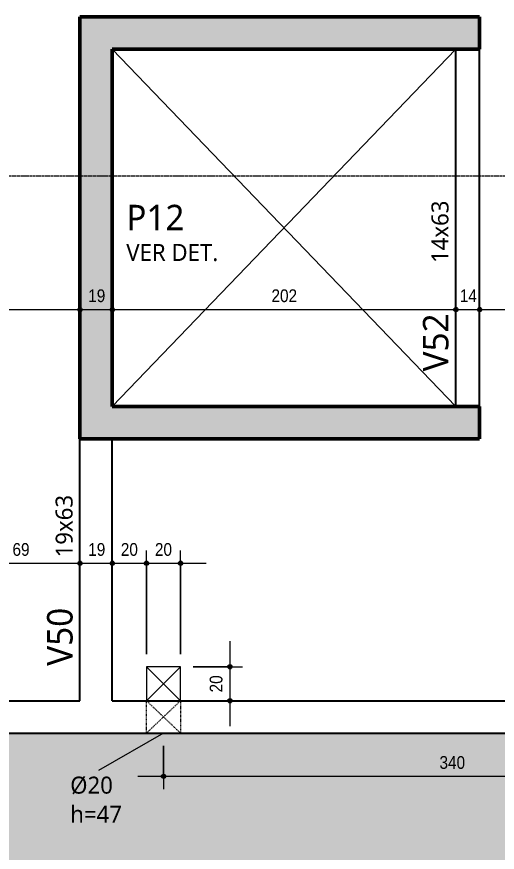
# Model space of a CAD drawing. Header units: centimetres. Extents: x -2136 to 34701, y -1430 to 84208.
# Drawn here: x 238.8 to 521.4, y -477.3 to 13.8 of the extents above; entities that cross this region are included whole.
import ezdxf

# ---------------------------------------------------------------- set-up
doc = ezdxf.new("R2010")
doc.units = ezdxf.units.CM
doc.linetypes.add('Centro de 6 mm', pattern=[1.32, 0.6, -0.24, 0.24, -0.24])
doc.linetypes.add('Traço', pattern=[0.635, 0.3175, -0.3175])
for name, color, linetype, lineweight in [('A-ANNO-DIMS', 7, 'Continuous', 9), ('A-ANNO-DIMS-50', 7, 'Continuous', 9), ('A-DETL', 7, 'Continuous', 18), ('A-FLOR', 7, 'Continuous', 18), ('A-GENM', 7, 'Continuous', 18), ('A-GENM-HDLN', 7, 'Traço', 18), ('A-GENM-IDEN', 7, 'Continuous', 9), ('G-ANNO-SYMB', 7, 'Continuous', 9), ('S-BEAM', 7, 'Continuous', 18), ('S-BEAM-IDEN', 7, 'Continuous', 9), ('S-COLS', 7, 'Continuous', 18), ('S-COLS-IDEN', 7, 'Continuous', 9)]:
    doc.layers.add(name, color=color, linetype=linetype, lineweight=lineweight)
doc.styles.add('Fira Sans_2', font='FiraSans-Regular.ttf', dxfattribs={"width": 0.9, "height": 7.5})
doc.styles.add('Gadugi', font='gadugi.ttf', dxfattribs={"height": 15})
doc.styles.add('Gadugi_1', font='gadugi.ttf', dxfattribs={"height": 10})
doc.styles.add('Gadugi_2', font='gadugi.ttf', dxfattribs={"height": 0.2})
doc.dimstyles.new('PED_R80_1_5mm_ACIMA_As_ESQ__R00_3', dxfattribs={"dimscale": 30.48, "dimtxt": 10.229846, "dimasz": 0.328084, "dimexe": 0.246063, "dimexo": 0.246063, "dimgap": 0.049213, "dimtad": 1, "dimdec": 1, "dimrnd": 0.5, "dimdsep": 46, "dimtxsty": 'Fira Sans_2', "dimblk1": 'DOTSMALL', "dimblk2": 'DOTSMALL', "dimsah": 1, "dimcen": 0.09, "dimdle": 0.492126, "dimazin": 0, "dimtfac": 1, "dimtdec": 4, "dimtix": 1, "dimtmove": 0, "dimatfit": 3, "dimfxl": 1, "dimtvp": 1, "dimtolj": 1, "dimtzin": 0, "dimarcsym": 2})

# ---------------------------------------------------------------- blocks, each defined once
blk = doc.blocks.new('PED_FURO_CIRCULAR_R04_2020 _INSTÂNCIA_ - FURO CIRC-3730583-PL K 100 - FORMA DO 5º PAVIMENTO')
at = {"layer": 'A-GENM-HDLN'}
for p, q in [((10, -9.5), (-10, 9.5)), ((-10, -9.5), (10, 9.5)), ((-10, -9.5), (-10, 9.5)), ((10, 9.5), (10, -9.5))]:
    blk.add_line(p, q, dxfattribs=at)
blk = doc.blocks.new('PED_TAG_PILAR_R03 - PILAR VER DET_-2523782-PL K 100 - FORMA DO 5º PAVIMENTO')
at = {"layer": 'S-COLS-IDEN', "insert": (0.1149, -0.625), "char_height": 0.2, "width": 1.370886, "attachment_point": 1, "style": 'Gadugi_2'}
blk.add_mtext('VER DET.', dxfattribs=at)
blk = doc.blocks.new('DIMBLOCK333-PL K 100 - FORMA DO 5º PAVIMENTO')
at = {"layer": 'A-ANNO-DIMS-50', "true_color": 0x000032}
h = blk.add_hatch(color=178, dxfattribs=at)
edge = h.paths.add_edge_path(flags=0)
edge.add_arc((124, -158.35), 1.25, 0, 360)
h = blk.add_hatch(color=178, dxfattribs=at)
edge = h.paths.add_edge_path(flags=0)
edge.add_arc((276, -158.35), 1.25, 0, 360)
at = {"layer": 'A-ANNO-DIMS-50', "color": 178, "true_color": 0x000032}
for p, q in [((124, -131.75), (124, -165.85)), ((124, -158.35), (124, -131.75)), ((276, -164.09), (276, -150.85)), ((124, -158.35), (276, -158.35)), ((276, -158.35), (276, -164.09))]:
    blk.add_line(p, q, dxfattribs=at)
for centre in [(124, -158.35), (276, -158.35)]:
    blk.add_circle(centre, 1.25, dxfattribs=at)
at = {"layer": 'A-ANNO-DIMS-50', "color": 0, "insert": (193.11, -146.47), "char_height": 7.5, "width": 16.5251, "attachment_point": 1, "line_spacing_factor": 1.049215, "style": 'Fira Sans_2'}
blk.add_mtext('152', dxfattribs=at)
blk = doc.blocks.new('_DotSmall')
at = {"color": 0, "linetype": 'ByBlock', "const_width": 0.5}
blk.add_lwpolyline([(-0.0625, 0, 1), (0.0625, 0, 1)], format="xyb", close=True, dxfattribs=at)
blk = doc.blocks.new('DIMBLOCK334-PL K 100 - FORMA DO 5º PAVIMENTO')
at = {"layer": 'A-ANNO-DIMS-50', "true_color": 0x000032}
h = blk.add_hatch(color=178, dxfattribs=at)
edge = h.paths.add_edge_path(flags=0)
edge.add_arc((276, -158.35), 1.25, 0, 360)
h = blk.add_hatch(color=178, dxfattribs=at)
edge = h.paths.add_edge_path(flags=0)
edge.add_arc((295, -158.35), 1.25, 0, 360)
at = {"layer": 'A-ANNO-DIMS-50', "color": 178, "true_color": 0x000032}
for p, q in [((276, -164.09), (276, -150.85)), ((295, -164.09), (295, -150.85)), ((276, -158.35), (295, -158.35)), ((276, -158.35), (276, -164.09)), ((295, -158.35), (295, -164.09))]:
    blk.add_line(p, q, dxfattribs=at)
for centre in [(276, -158.35), (295, -158.35)]:
    blk.add_circle(centre, 1.25, dxfattribs=at)
at = {"layer": 'A-ANNO-DIMS-50', "color": 0, "insert": (280.84, -146.47), "char_height": 7.5, "width": 11.1741, "attachment_point": 1, "line_spacing_factor": 1.049215, "style": 'Fira Sans_2'}
blk.add_mtext('19', dxfattribs=at)
blk = doc.blocks.new('DIMBLOCK335-PL K 100 - FORMA DO 5º PAVIMENTO')
at = {"layer": 'A-ANNO-DIMS-50', "true_color": 0x000032}
h = blk.add_hatch(color=178, dxfattribs=at)
edge = h.paths.add_edge_path(flags=0)
edge.add_arc((295, -158.35), 1.25, 0, 360)
h = blk.add_hatch(color=178, dxfattribs=at)
edge = h.paths.add_edge_path(flags=0)
edge.add_arc((497, -158.35), 1.25, 0, 360)
at = {"layer": 'A-ANNO-DIMS-50', "color": 178, "true_color": 0x000032}
for p, q in [((295, -164.09), (295, -150.85)), ((497, -164.09), (497, -150.85)), ((295, -158.35), (497, -158.35)), ((295, -158.35), (295, -164.09)), ((497, -158.35), (497, -164.09))]:
    blk.add_line(p, q, dxfattribs=at)
for centre in [(295, -158.35), (497, -158.35)]:
    blk.add_circle(centre, 1.25, dxfattribs=at)
at = {"layer": 'A-ANNO-DIMS-50', "color": 0, "insert": (388.59, -146.47), "char_height": 7.5, "width": 17.7842, "attachment_point": 1, "line_spacing_factor": 1.049215, "style": 'Fira Sans_2'}
blk.add_mtext('202', dxfattribs=at)
blk = doc.blocks.new('DIMBLOCK336-PL K 100 - FORMA DO 5º PAVIMENTO')
at = {"layer": 'A-ANNO-DIMS-50', "true_color": 0x000032}
h = blk.add_hatch(color=178, dxfattribs=at)
edge = h.paths.add_edge_path(flags=0)
edge.add_arc((497, -158.35), 1.25, 0, 360)
h = blk.add_hatch(color=178, dxfattribs=at)
edge = h.paths.add_edge_path(flags=0)
edge.add_arc((511, -158.35), 1.25, 0, 360)
at = {"layer": 'A-ANNO-DIMS-50', "color": 178, "true_color": 0x000032}
for p, q in [((497, -164.09), (497, -150.85)), ((511, -164.09), (511, -150.85)), ((497, -158.35), (511, -158.35)), ((497, -158.35), (497, -164.09)), ((511, -158.35), (511, -164.09))]:
    blk.add_line(p, q, dxfattribs=at)
for centre in [(497, -158.35), (511, -158.35)]:
    blk.add_circle(centre, 1.25, dxfattribs=at)
at = {"layer": 'A-ANNO-DIMS-50', "color": 0, "insert": (499.34, -146.47), "char_height": 7.5, "width": 11.1741, "attachment_point": 1, "line_spacing_factor": 1.049215, "style": 'Fira Sans_2'}
blk.add_mtext('14', dxfattribs=at)
blk = doc.blocks.new('DIMBLOCK337-PL K 100 - FORMA DO 5º PAVIMENTO')
at = {"layer": 'A-ANNO-DIMS-50', "true_color": 0x000032}
h = blk.add_hatch(color=178, dxfattribs=at)
edge = h.paths.add_edge_path(flags=0)
edge.add_arc((511, -158.35), 1.25, 0, 360)
h = blk.add_hatch(color=178, dxfattribs=at)
edge = h.paths.add_edge_path(flags=0)
edge.add_arc((665, -158.35), 1.25, 0, 360)
at = {"layer": 'A-ANNO-DIMS-50', "color": 178, "true_color": 0x000032}
for p, q in [((511, -164.09), (511, -150.85)), ((665, -164.09), (665, -150.85)), ((511, -158.35), (680, -158.35)), ((511, -158.35), (511, -164.09)), ((665, -158.35), (665, -164.09))]:
    blk.add_line(p, q, dxfattribs=at)
for centre in [(511, -158.35), (665, -158.35)]:
    blk.add_circle(centre, 1.25, dxfattribs=at)
at = {"layer": 'A-ANNO-DIMS-50', "color": 0, "insert": (580.92, -146.47), "char_height": 7.5, "width": 16.9973, "attachment_point": 1, "line_spacing_factor": 1.049215, "style": 'Fira Sans_2'}
blk.add_mtext('154', dxfattribs=at)
blk = doc.blocks.new('DIMBLOCK534-PL K 100 - FORMA DO 5º PAVIMENTO')
at = {"layer": 'A-ANNO-DIMS-50', "true_color": 0x000032}
h = blk.add_hatch(color=178, dxfattribs=at)
edge = h.paths.add_edge_path(flags=0)
edge.add_arc((206.85, -307.46), 1.25, 0, 360)
h = blk.add_hatch(color=178, dxfattribs=at)
edge = h.paths.add_edge_path(flags=0)
edge.add_arc((276, -307.46), 1.25, 0, 360)
at = {"layer": 'A-ANNO-DIMS-50', "color": 178, "true_color": 0x000032}
for p, q in [((206.85, -360.8), (206.85, -299.96)), ((276, -313.19), (276, -299.96)), ((206.85, -307.46), (276, -307.46)), ((206.85, -307.46), (206.85, -360.8)), ((276, -307.46), (276, -313.19))]:
    blk.add_line(p, q, dxfattribs=at)
for centre in [(206.85, -307.46), (276, -307.46)]:
    blk.add_circle(centre, 1.25, dxfattribs=at)
at = {"layer": 'A-ANNO-DIMS-50', "color": 0, "insert": (236.31, -295.58), "char_height": 7.5, "width": 12.2758, "attachment_point": 1, "line_spacing_factor": 1.049215, "style": 'Fira Sans_2'}
blk.add_mtext('69', dxfattribs=at)
blk = doc.blocks.new('DIMBLOCK535-PL K 100 - FORMA DO 5º PAVIMENTO')
at = {"layer": 'A-ANNO-DIMS-50', "true_color": 0x000032}
h = blk.add_hatch(color=178, dxfattribs=at)
edge = h.paths.add_edge_path(flags=0)
edge.add_arc((276, -307.46), 1.25, 0, 360)
h = blk.add_hatch(color=178, dxfattribs=at)
edge = h.paths.add_edge_path(flags=0)
edge.add_arc((295, -307.46), 1.25, 0, 360)
at = {"layer": 'A-ANNO-DIMS-50', "color": 178, "true_color": 0x000032}
for p, q in [((276, -313.19), (276, -299.96)), ((295, -313.19), (295, -299.96)), ((276, -307.46), (295, -307.46)), ((276, -307.46), (276, -313.19)), ((295, -307.46), (295, -313.19))]:
    blk.add_line(p, q, dxfattribs=at)
for centre in [(276, -307.46), (295, -307.46)]:
    blk.add_circle(centre, 1.25, dxfattribs=at)
at = {"layer": 'A-ANNO-DIMS-50', "color": 0, "insert": (280.84, -295.58), "char_height": 7.5, "width": 11.1741, "attachment_point": 1, "line_spacing_factor": 1.049215, "style": 'Fira Sans_2'}
blk.add_mtext('19', dxfattribs=at)
blk = doc.blocks.new('DIMBLOCK536-PL K 100 - FORMA DO 5º PAVIMENTO')
at = {"layer": 'A-ANNO-DIMS-50', "true_color": 0x000032}
h = blk.add_hatch(color=178, dxfattribs=at)
edge = h.paths.add_edge_path(flags=0)
edge.add_arc((295, -307.46), 1.25, 0, 360)
h = blk.add_hatch(color=178, dxfattribs=at)
edge = h.paths.add_edge_path(flags=0)
edge.add_arc((315.11, -307.46), 1.25, 0, 360)
at = {"layer": 'A-ANNO-DIMS-50', "color": 178, "true_color": 0x000032}
for p, q in [((295, -313.19), (295, -299.96)), ((315.11, -360.8), (315.11, -299.96)), ((295, -307.46), (315.11, -307.46)), ((295, -307.46), (295, -313.19)), ((315.11, -307.46), (315.11, -360.8))]:
    blk.add_line(p, q, dxfattribs=at)
for centre in [(295, -307.46), (315.11, -307.46)]:
    blk.add_circle(centre, 1.25, dxfattribs=at)
at = {"layer": 'A-ANNO-DIMS-50', "color": 0, "insert": (300.01, -295.58), "char_height": 7.5, "width": 12.1184, "attachment_point": 1, "line_spacing_factor": 1.049215, "style": 'Fira Sans_2'}
blk.add_mtext('20', dxfattribs=at)
blk = doc.blocks.new('DIMBLOCK537-PL K 100 - FORMA DO 5º PAVIMENTO')
at = {"layer": 'A-ANNO-DIMS-50', "true_color": 0x000032}
h = blk.add_hatch(color=178, dxfattribs=at)
edge = h.paths.add_edge_path(flags=0)
edge.add_arc((315.11, -307.46), 1.25, 0, 360)
h = blk.add_hatch(color=178, dxfattribs=at)
edge = h.paths.add_edge_path(flags=0)
edge.add_arc((335.11, -307.46), 1.25, 0, 360)
at = {"layer": 'A-ANNO-DIMS-50', "color": 178, "true_color": 0x000032}
for p, q in [((315.11, -360.8), (315.11, -299.96)), ((335.11, -360.8), (335.11, -299.96)), ((315.11, -307.46), (350.11, -307.46)), ((315.11, -307.46), (315.11, -360.8)), ((335.11, -307.46), (335.11, -360.8))]:
    blk.add_line(p, q, dxfattribs=at)
for centre in [(315.11, -307.46), (335.11, -307.46)]:
    blk.add_circle(centre, 1.25, dxfattribs=at)
at = {"layer": 'A-ANNO-DIMS-50', "color": 0, "insert": (320.06, -295.58), "char_height": 7.5, "width": 12.1184, "attachment_point": 1, "line_spacing_factor": 1.049215, "style": 'Fira Sans_2'}
blk.add_mtext('20', dxfattribs=at)
blk = doc.blocks.new('DIMBLOCK543-PL K 100 - FORMA DO 5º PAVIMENTO')
at = {"layer": 'A-ANNO-DIMS-50', "true_color": 0x000032}
h = blk.add_hatch(color=178, dxfattribs=at)
edge = h.paths.add_edge_path(flags=0)
edge.add_arc((364.15, -368.3), 1.25, 0, 360)
h = blk.add_hatch(color=178, dxfattribs=at)
edge = h.paths.add_edge_path(flags=0)
edge.add_arc((364.15, -388.25), 1.25, 0, 360)
at = {"layer": 'A-ANNO-DIMS-50', "color": 178, "true_color": 0x000032}
for p, q in [((364.15, -353.3), (364.15, -403.25)), ((342.61, -368.3), (371.65, -368.3)), ((364.15, -368.3), (342.61, -368.3)), ((358.41, -388.25), (371.65, -388.25)), ((364.15, -388.25), (358.41, -388.25))]:
    blk.add_line(p, q, dxfattribs=at)
for centre in [(364.15, -368.3), (364.15, -388.25)]:
    blk.add_circle(centre, 1.25, dxfattribs=at)
at = {"layer": 'A-ANNO-DIMS-50', "color": 0, "insert": (352.26, -383.33), "char_height": 7.5, "width": 12.1184, "attachment_point": 1, "rotation": 90, "line_spacing_factor": 1.049215, "style": 'Fira Sans_2'}
blk.add_mtext('20', dxfattribs=at)
blk = doc.blocks.new('DIMBLOCK544-PL K 100 - FORMA DO 5º PAVIMENTO')
at = {"layer": 'A-ANNO-DIMS-50', "true_color": 0x000032}
h = blk.add_hatch(color=178, dxfattribs=at)
edge = h.paths.add_edge_path(flags=0)
edge.add_arc((325.11, -432.65), 1.25, 0, 360)
h = blk.add_hatch(color=178, dxfattribs=at)
edge = h.paths.add_edge_path(flags=0)
edge.add_arc((665, -432.65), 1.25, 0, 360)
at = {"layer": 'A-ANNO-DIMS-50', "color": 178, "true_color": 0x000032}
for p, q in [((665, -395.75), (665, -440.15)), ((665, -432.65), (665, -395.75)), ((325.11, -414.75), (325.11, -440.15)), ((325.11, -432.65), (325.11, -414.75)), ((310.11, -432.65), (680, -432.65))]:
    blk.add_line(p, q, dxfattribs=at)
for centre in [(325.11, -432.65), (665, -432.65)]:
    blk.add_circle(centre, 1.25, dxfattribs=at)
at = {"layer": 'A-ANNO-DIMS-50', "color": 0, "insert": (487.38, -420.76), "char_height": 7.5, "width": 18.4137, "attachment_point": 1, "line_spacing_factor": 1.049215, "style": 'Fira Sans_2'}
blk.add_mtext('340', dxfattribs=at)

msp = doc.modelspace()

# ---------------------------------------------------------------- hatches: boundary and pattern name
at = {"layer": 'A-FLOR', "true_color": 0xfcd5b4}
msp.add_hatch(color=254, dxfattribs=at).paths.add_polyline_path([(50.77, -561.25), (1788.5, -561.25), (1788.5, -407.25), (1711.5, -407.25), (1711.5, -413.25), (1276.5, -413.25), (1276.5, -418.25), (943.5, -418.25), (943.5, -407.25), (-921.5, -407.25), (-921.5, -418.25), (-1383.5, -418.25), (-1383.5, -413.25), (-1662, -413.25), (-1662, -407.25), (-1787.5, -407.25), (-1787.5, -561.25), (-145.5, -561.25)], flags=0)
at = {"layer": 'S-COLS', "true_color": 0x808080}
msp.add_hatch(color=8, dxfattribs=at).paths.add_polyline_path([(511, -234.25), (511, -215.25), (295, -215.25), (295, -5.25), (511, -5.25), (511, 13.75), (276, 13.75), (276, -234.25), (461.08, -234.25)], flags=0)

# ---------------------------------------------------------------- linework, layer by layer
at = {"lineweight": 18}
for p, q in [((315.11, -388.25), (335.11, -368.3)), ((315.11, -368.3), (335.11, -388.25))]:
    msp.add_line(p, q, dxfattribs=at)
at = {"layer": 'A-DETL'}
for p, q in [((497, -215.25), (295, -5.25)), ((497, -5.25), (295, -215.25))]:
    msp.add_line(p, q, dxfattribs=at)
at = {"layer": 'A-FLOR'}
for p, q in [((335.11, -368.3), (315.11, -368.3)), ((315.11, -368.3), (315.11, -388.25)), ((335.11, -388.25), (335.11, -368.3))]:
    msp.add_line(p, q, dxfattribs=at)
at = {"layer": 'A-GENM-IDEN'}
msp.add_line((325.11, -407.25), (286.82, -429.27), dxfattribs=at)
at = {"layer": 'G-ANNO-SYMB', "linetype": 'Centro de 6 mm'}
msp.add_line((-1936.58, -79.8), (1941.9, -79.8), dxfattribs=at)
at = {"layer": 'S-BEAM', "lineweight": 25}
for p, q in [((497, -215.25), (497, -5.25)), ((511, -215.25), (511, -5.25)), ((276, -388.25), (276, -234.25)), ((295, -388.25), (295, -234.25)), ((-276, -388.25), (276, -388.25)), ((295, -388.25), (665, -388.25)), ((-861.5, -407.25), (665, -407.25))]:
    msp.add_line(p, q, dxfattribs=at)
at = {"layer": 'S-COLS', "lineweight": 50}
for p, q in [((276, -234.25), (276, 13.75)), ((276, 13.75), (511, 13.75)), ((511, 13.75), (511, -5.25)), ((511, -5.25), (295, -5.25)), ((295, -5.25), (295, -215.25)), ((295, -215.25), (511, -215.25)), ((511, -215.25), (511, -234.25)), ((511, -234.25), (276, -234.25))]:
    msp.add_line(p, q, dxfattribs=at)

# ---------------------------------------------------------------- block references
at = {"layer": 'A-GENM', "linetype": 'Traço'}
msp.add_blockref('PED_FURO_CIRCULAR_R04_2020 _INSTÂNCIA_ - FURO CIRC-3730583-PL K 100 - FORMA DO 5º PAVIMENTO', (325.11, -397.75), dxfattribs=at)
at = {"layer": 'S-COLS-IDEN', "xscale": 49.99999999999998, "yscale": 49.99999999999998, "zscale": 49.99999999999998}
msp.add_blockref('PED_TAG_PILAR_R03 - PILAR VER DET_-2523782-PL K 100 - FORMA DO 5º PAVIMENTO', (297.5, -88.56), dxfattribs=at)

# ---------------------------------------------------------------- texts
at = {"layer": 'A-GENM-IDEN', "char_height": 10, "attachment_point": 1, "style": 'Gadugi_1'}
for s, insert, width in [('Ø20', (270.27, -432.83), 31.2658), ('h=47', (270.27, -449.91), 39.6835)]:
    msp.add_mtext(s, dxfattribs=dict(at, insert=insert, width=width))
at = {"layer": 'S-BEAM-IDEN', "attachment_point": 1, "rotation": 90}
for s, insert, char_height, width, style in [('14x63', (482.66, -130.98), 10, 44.8945, 'Gadugi_1'), ('V52', (477.65, -194.69), 15, 44.0928, 'Gadugi'), ('19x63', (261.66, -303.98), 10, 44.8945, 'Gadugi_1'), ('V50', (256.65, -367.69), 15, 44.0928, 'Gadugi')]:
    msp.add_mtext(s, dxfattribs=dict(at, insert=insert, char_height=char_height, width=width, style=style))
at = {"layer": 'S-COLS-IDEN', "insert": (303.24, -96.79), "char_height": 15, "width": 42.4894, "attachment_point": 1, "style": 'Gadugi'}
msp.add_mtext('P12', dxfattribs=at)

# ---------------------------------------------------------------- dimensions: what is measured, and where the dimension line sits
at = {"layer": 'A-ANNO-DIMS', "color": 178, "true_color": 0x000032}
for base, p1, p2, override, picture, middle in [((276, -158.35), (124, -124.25), (276, -156.59), {"dimpost": '<>', "dimfxl": 155.401281}, 'DIMBLOCK333-PL K 100 - FORMA DO 5º PAVIMENTO', (200, -153.04)), ((295, -158.35), (276, -156.59), (295, -156.59), {"dimpost": '<>', "dimfxl": 19}, 'DIMBLOCK334-PL K 100 - FORMA DO 5º PAVIMENTO', (285.5, -152.98)), ((497, -158.35), (295, -156.59), (497, -156.59), {"dimpost": '<>', "dimfxl": 202}, 'DIMBLOCK335-PL K 100 - FORMA DO 5º PAVIMENTO', (396, -153.04)), ((511, -158.35), (497, -156.59), (511, -156.59), {"dimpost": '<>', "dimfxl": 14}, 'DIMBLOCK336-PL K 100 - FORMA DO 5º PAVIMENTO', (504, -153.1)), ((665, -158.35), (511, -156.59), (665, -156.59), {"dimpost": '<>', "dimfxl": 154}, 'DIMBLOCK337-PL K 100 - FORMA DO 5º PAVIMENTO', (588, -153.04)), ((276, -307.4606), (206.8513, -368.3033), (276, -305.6928), {"dimpost": '<>', "dimfxl": 93.282468}, 'DIMBLOCK534-PL K 100 - FORMA DO 5º PAVIMENTO', (241.4256, -302.0908)), ((295, -307.46), (276, -305.69), (295, -305.69), {"dimpost": '<>', "dimfxl": 19}, 'DIMBLOCK535-PL K 100 - FORMA DO 5º PAVIMENTO', (285.5, -302.09)), ((315.11, -307.46), (295, -305.69), (315.11, -368.3), {"dimpost": '<>', "dimfxl": 65.761852}, 'DIMBLOCK536-PL K 100 - FORMA DO 5º PAVIMENTO', (305.06, -302.15)), ((335.11, -307.46), (315.11, -368.3), (335.11, -368.3), {"dimpost": '<>', "dimfxl": 20}, 'DIMBLOCK537-PL K 100 - FORMA DO 5º PAVIMENTO', (325.11, -302.15)), ((665, -432.65), (325.11, -407.25), (665, -388.25), {"dimpost": '<>', "dimfxl": 340.417274}, 'DIMBLOCK544-PL K 100 - FORMA DO 5º PAVIMENTO', (495.06, -427.33))]:
    dim = msp.add_linear_dim(base=base, p1=p1, p2=p2, dimstyle='PED_R80_1_5mm_ACIMA_As_ESQ__R00_3', override=override, dxfattribs=at)
    dim.commit()
    dim.dimension.update_dxf_attribs({"geometry": picture, "text_midpoint": middle})
dim = msp.add_linear_dim(base=(364.1465, -388.25), p1=(335.1133, -368.3033), p2=(365.9143, -388.25), angle=90, dimstyle='PED_R80_1_5mm_ACIMA_As_ESQ__R00_3', override={"dimpost": '<>', "dimfxl": 36.695611}, dxfattribs=at)
dim.commit()
dim.dimension.update_dxf_attribs({"geometry": 'DIMBLOCK543-PL K 100 - FORMA DO 5º PAVIMENTO', "text_midpoint": (358.8312, -378.2766)})

doc.saveas('drawing.dxf')
